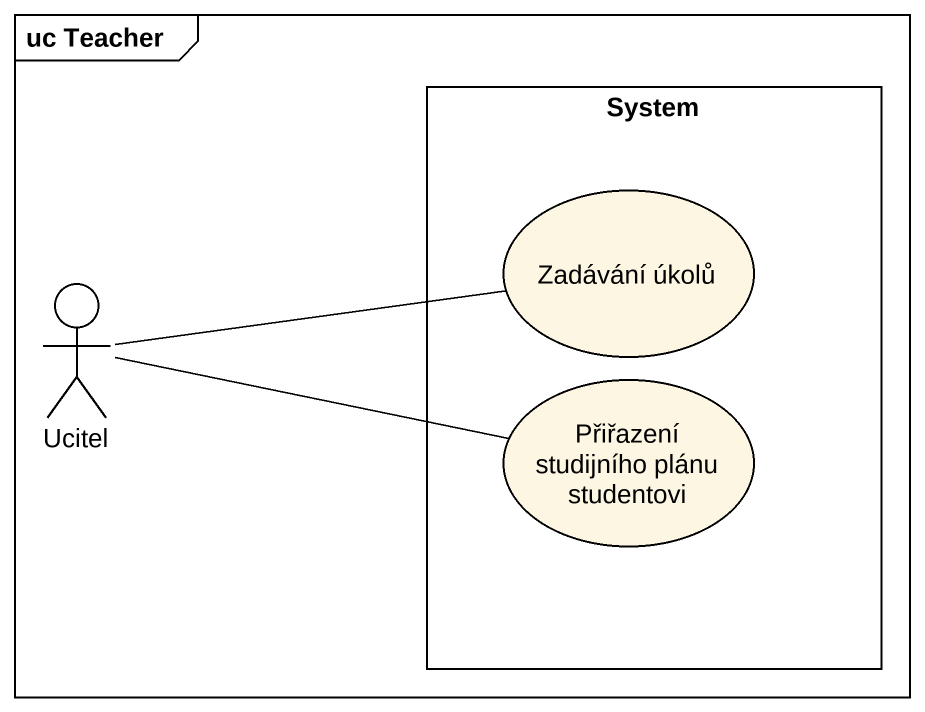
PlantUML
@startuml
mainframe uc Teacher
rectangle System {
  usecase "Zadávání úkolů" as Zadávání_úkolů
  usecase "Přiřazení studijního plánu studentovi" as Přiřazení_studijního_plánu
}
actor Ucitel
Ucitel -right- Zadávání_úkolů
Ucitel -right- Přiřazení_studijního_plánu
@enduml
